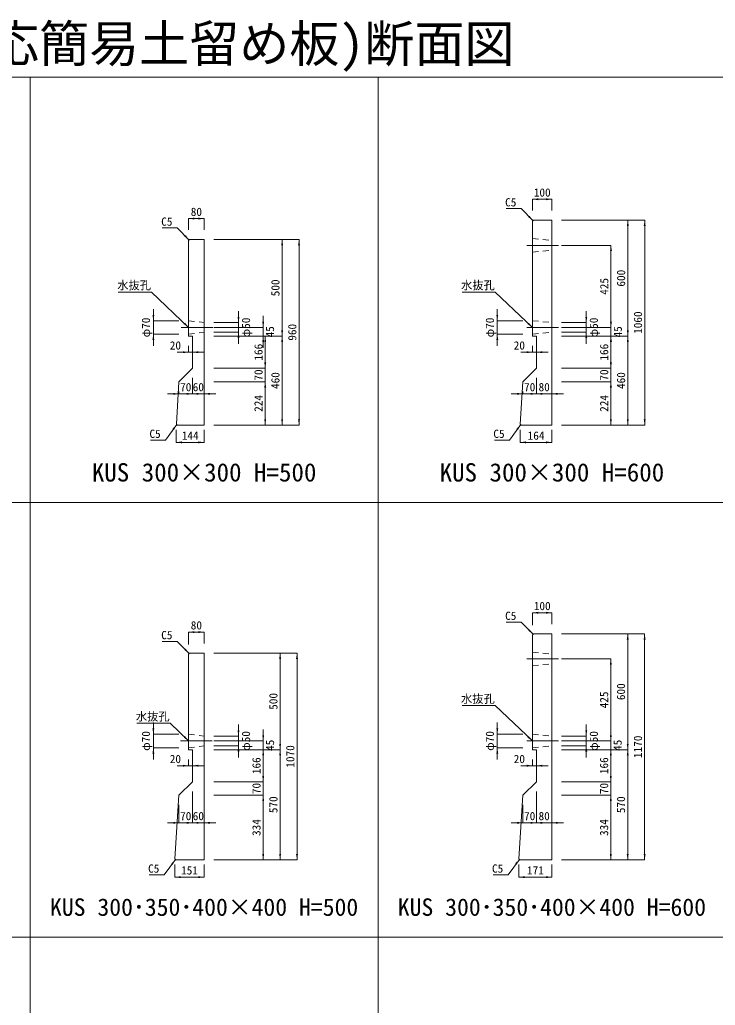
# Model space of a CAD drawing. Units: millimetres at full size, sheet at 1:40. Extents: x 86 to 35886, y -15691 to 10257.
# Drawn here: x 4832 to 8432, y 4197 to 9298 of the extents above; entities that cross this region are included whole.
import ezdxf
from ezdxf.enums import TextEntityAlignment as Align

# ---------------------------------------------------------------- set-up
doc = ezdxf.new("R2010")
doc.units = ezdxf.units.MM
doc.header["$LTSCALE"] = 40
doc.linetypes.add('USER1', pattern=[28.575, 19.05, -3.175, 3.175, -3.175])
doc.linetypes.add('USER2', pattern=[1.35, 0.75, -0.6])
for name, color, linetype, lineweight in [('0_2', 7, 'USER1', 5), ('パネックスKUS', 2, 'Continuous', 20), ('図枠', 5, 'Continuous', 13), ('寸法線', 7, 'Continuous', 13), ('引出線', 4, 'Continuous', 13)]:
    doc.layers.add(name, color=color, linetype=linetype, lineweight=lineweight)
doc.layers.add('文字', color=7, linetype='Continuous')
doc.styles.add('ＭＳ ゴシック', font='')
doc.styles.get('ＭＳ ゴシック').set_extended_font_data('MS Gothic')

# ---------------------------------------------------------------- blocks, each defined once
blk = doc.blocks.new('filled_arrow')
at = {"color": 0, "linetype": 'Continuous', "lineweight": -2}
blk.add_solid([(7.5, 1.25), (0, 0), (7.5, -1.25)], dxfattribs=at)

msp = doc.modelspace()

# ---------------------------------------------------------------- linework, layer by layer
at = {"layer": '0_2'}
for p, q in [((7456.31, 8130), (7620.02, 8130)), ((5667.27, 7705), (5830.99, 7705)), ((7456.31, 7705), (7620.02, 7705)), ((7455.92, 5990), (7619.64, 5990)), ((5664.37, 5565), (5828.09, 5565)), ((7455.92, 5565), (7619.64, 5565))]:
    msp.add_line(p, q, dxfattribs=at)
at = {"layer": 'パネックスKUS'}
for p, q in [((7491.23, 8260), (7486.23, 8255)), ((7486.23, 8255), (7486.23, 7660)), ((7586.23, 8260), (7491.23, 8260)), ((7586.23, 7200), (7586.23, 8260)), ((5711.23, 8160), (5706.23, 8155)), ((5706.23, 8155), (5706.23, 7660)), ((5786.23, 8160), (5711.23, 8160)), ((5786.23, 7200), (5786.23, 8160)), ((5706.23, 7660), (5726.23, 7660)), ((5726.23, 7660), (5726.23, 7494)), ((7486.23, 7660), (7506.23, 7660)), ((7506.23, 7660), (7506.23, 7494)), ((5726.23, 7494), (5656.23, 7424)), ((7506.23, 7494), (7436.23, 7424)), ((5656.23, 7424), (5642.54, 7204.99)), ((7436.23, 7424), (7422.54, 7204.99)), ((5647.23, 7200), (5642.54, 7204.99)), ((5647.23, 7200), (5786.23, 7200)), ((7427.23, 7200), (7422.54, 7204.99)), ((7427.23, 7200), (7586.23, 7200)), ((7491.23, 6120), (7486.23, 6115)), ((7486.23, 6115), (7486.23, 5520)), ((7586.23, 6120), (7491.23, 6120)), ((7586.23, 4950), (7586.23, 6120)), ((5711.23, 6020), (5706.23, 6015)), ((5786.23, 6020), (5711.23, 6020)), ((5786.23, 4950), (5786.23, 6020)), ((5706.23, 6015), (5706.23, 5520)), ((5706.23, 5520), (5726.23, 5520)), ((5726.23, 5520), (5726.23, 5354)), ((7486.23, 5520), (7506.23, 5520)), ((7506.23, 5520), (7506.23, 5354)), ((5726.23, 5354), (5656.23, 5284)), ((7506.23, 5354), (7436.23, 5284)), ((5656.23, 5284), (5635.55, 4954.99)), ((7436.23, 5284), (7415.55, 4954.99)), ((5640.23, 4950), (5635.55, 4954.99)), ((5640.23, 4950), (5786.23, 4950)), ((7420.23, 4950), (7415.55, 4954.99)), ((7420.23, 4950), (7586.23, 4950))]:
    msp.add_line(p, q, dxfattribs=at)
at = {"layer": 'パネックスKUS', "linetype": 'USER2', "lineweight": 5}
for p, q in [((7486.23, 8165), (7586.23, 8155)), ((7486.23, 8095), (7586.23, 8105)), ((5706.23, 7740), (5786.23, 7730)), ((7486.23, 7740), (7586.23, 7730)), ((5706.23, 7670), (5786.23, 7680)), ((7486.23, 7670), (7586.23, 7680)), ((7486.23, 6025), (7586.23, 6015)), ((7486.23, 5955), (7586.23, 5965)), ((5706.23, 5600), (5786.23, 5590)), ((7486.23, 5600), (7586.23, 5590)), ((5706.23, 5530), (5786.23, 5540)), ((7486.23, 5530), (7586.23, 5540))]:
    msp.add_line(p, q, dxfattribs=at)
at = {"layer": '図枠'}
for p, q in [((86.23, 9000), (15686.23, 9000)), ((4886.23, 9000), (4886.23, 150)), ((6686.23, 9000), (6686.23, 150)), ((86.23, 6800), (15686.23, 6800)), ((86.23, 4550), (15686.23, 4550))]:
    msp.add_line(p, q, dxfattribs=at)
at = {"layer": '寸法線'}
for p, q in [((7486.23, 8368.55), (7586.23, 8368.55)), ((7486.23, 8310), (7486.23, 8368.55)), ((7586.23, 8310), (7586.23, 8368.55)), ((5706.23, 8268.55), (5786.23, 8268.55)), ((5706.23, 8210), (5706.23, 8268.55)), ((5786.23, 8210), (5786.23, 8268.55)), ((7636.23, 8260), (8066.51, 8260)), ((7636.23, 8260), (7979.01, 8260)), ((7979.01, 7660), (7979.01, 8260)), ((8066.51, 7200), (8066.51, 8260)), ((5836.23, 8160), (6277.47, 8160)), ((5836.23, 8160), (6189.97, 8160)), ((6189.97, 7660), (6189.97, 8160)), ((6277.47, 7200), (6277.47, 8160)), ((7636.23, 8130), (7892.07, 8130)), ((7892.07, 7705), (7892.07, 8130)), ((5523.62, 7610), (5523.62, 7800)), ((5964.15, 7620), (5964.15, 7790)), ((6092.07, 7600), (6092.07, 7765)), ((7303.62, 7610), (7303.62, 7800)), ((7764.15, 7620), (7764.15, 7790)), ((7892.07, 7600), (7892.07, 7765)), ((5656.23, 7740), (5523.62, 7740)), ((5836.23, 7730), (5964.15, 7730)), ((5836.23, 7705), (6092.07, 7705)), ((7436.23, 7740), (7303.62, 7740)), ((7636.23, 7730), (7764.15, 7730)), ((7636.23, 7705), (7892.07, 7705)), ((7636.23, 7705), (7892.07, 7705)), ((5656.23, 7670), (5523.62, 7670)), ((5836.23, 7680), (5964.15, 7680)), ((5836.23, 7660), (6189.97, 7660)), ((5836.23, 7660), (6102.47, 7660)), ((5836.23, 7660), (6189.97, 7660)), ((5836.23, 7660), (6092.07, 7660)), ((6102.47, 7660), (6102.47, 7494)), ((6189.97, 7660), (6189.97, 7200)), ((7436.23, 7670), (7303.62, 7670)), ((7636.23, 7680), (7764.15, 7680)), ((7636.23, 7660), (7979.01, 7660)), ((7636.23, 7660), (7891.51, 7660)), ((7636.23, 7660), (7979.01, 7660)), ((7636.23, 7660), (7892.07, 7660)), ((7891.51, 7660), (7891.51, 7494)), ((7979.01, 7660), (7979.01, 7200)), ((5706.23, 7610), (5706.23, 7577)), ((5726.23, 7610), (5726.23, 7577)), ((7486.23, 7610), (7486.23, 7577)), ((7506.23, 7610), (7506.23, 7577)), ((5646.23, 7577), (5786.23, 7577)), ((6102.47, 7554), (6102.47, 7364)), ((7426.23, 7577), (7566.23, 7577)), ((7891.51, 7554), (7891.51, 7364)), ((5836.23, 7494), (6102.47, 7494)), ((5836.23, 7494), (6102.47, 7494)), ((7636.23, 7494), (7891.51, 7494)), ((7636.23, 7494), (7891.51, 7494)), ((5726.23, 7444), (5726.23, 7361.38)), ((5726.23, 7444), (5726.23, 7361.38)), ((5786.23, 7444), (5786.23, 7361.38)), ((5836.23, 7424), (6102.47, 7424)), ((5836.23, 7424), (6102.47, 7424)), ((6102.47, 7424), (6102.47, 7200)), ((7506.23, 7444), (7506.23, 7361.38)), ((7506.23, 7444), (7506.23, 7361.38)), ((7586.23, 7444), (7586.23, 7361.38)), ((7636.23, 7424), (7891.51, 7424)), ((7636.23, 7424), (7891.51, 7424)), ((7891.51, 7424), (7891.51, 7200)), ((5786.23, 7361.38), (5596.23, 7361.38)), ((5656.23, 7374), (5656.23, 7361.38)), ((5666.23, 7361.38), (5846.23, 7361.38)), ((7566.23, 7361.38), (7376.23, 7361.38)), ((7436.23, 7374), (7436.23, 7361.38)), ((7446.23, 7361.38), (7646.23, 7361.38)), ((5836.23, 7200), (6277.47, 7200)), ((5836.23, 7200), (6189.97, 7200)), ((5836.23, 7200), (6102.47, 7200)), ((7636.23, 7200), (8066.51, 7200)), ((7636.23, 7200), (7979.01, 7200)), ((7636.23, 7200), (7891.51, 7200)), ((5642.23, 7175), (5642.23, 7110.43)), ((5786.23, 7175), (5786.23, 7110.43)), ((7422.23, 7175), (7422.23, 7110.43)), ((7586.23, 7175), (7586.23, 7110.43)), ((5642.23, 7110.43), (5786.23, 7110.43)), ((7422.23, 7110.43), (7586.23, 7110.43)), ((7486.23, 6228.55), (7586.23, 6228.55)), ((7486.23, 6165), (7486.23, 6228.55)), ((7586.23, 6170), (7586.23, 6228.55)), ((5706.23, 6128.55), (5786.23, 6128.55)), ((5706.23, 6065), (5706.23, 6128.55)), ((5786.23, 6070), (5786.23, 6128.55)), ((7636.23, 6120), (8066.13, 6120)), ((7636.23, 6120), (7978.63, 6120)), ((7978.63, 5520), (7978.63, 6120)), ((8066.13, 4950), (8066.13, 6120)), ((5836.23, 6020), (6267.07, 6020)), ((5836.23, 6020), (6179.57, 6020)), ((6179.57, 5520), (6179.57, 6020)), ((6267.07, 4950), (6267.07, 6020)), ((7636.23, 5990), (7891.13, 5990)), ((7891.13, 5565), (7891.13, 5990)), ((5523.62, 5470), (5523.62, 5660)), ((5964.15, 5480), (5964.15, 5650)), ((6092.07, 5460), (6092.07, 5625)), ((7303.62, 5470), (7303.62, 5660)), ((7764.15, 5480), (7764.15, 5650)), ((7891.13, 5460), (7891.13, 5625)), ((5656.23, 5600), (5523.62, 5600)), ((5836.23, 5590), (5964.15, 5590)), ((5836.23, 5565), (6092.07, 5565)), ((7436.23, 5600), (7303.62, 5600)), ((7635.28, 5565), (7891.13, 5565)), ((7636.23, 5590), (7764.15, 5590)), ((7636.23, 5565), (7891.13, 5565)), ((5656.23, 5530), (5523.62, 5530)), ((5836.23, 5540), (5964.15, 5540)), ((5836.23, 5520), (6179.57, 5520)), ((5836.23, 5520), (6092.07, 5520)), ((5836.23, 5520), (6179.57, 5520)), ((5836.23, 5520), (6092.07, 5520)), ((6092.07, 5520), (6092.07, 5354)), ((6179.57, 5520), (6179.57, 4950)), ((7436.23, 5530), (7303.62, 5530)), ((7635.28, 5520), (7891.13, 5520)), ((7636.23, 5540), (7764.15, 5540)), ((7636.23, 5520), (7978.63, 5520)), ((7636.23, 5520), (7891.13, 5520)), ((7636.23, 5520), (7978.63, 5520)), ((7891.13, 5520), (7891.13, 5354)), ((7978.63, 5520), (7978.63, 4950)), ((5706.23, 5470), (5706.23, 5437)), ((5726.23, 5470), (5726.23, 5437)), ((7486.23, 5470), (7486.23, 5437)), ((7506.23, 5470), (7506.23, 5437)), ((5646.23, 5437), (5786.23, 5437)), ((6092.07, 5414), (6092.07, 5224)), ((7426.23, 5437), (7566.23, 5437)), ((7891.13, 5414), (7891.13, 5224)), ((5836.23, 5354), (6092.07, 5354)), ((5836.23, 5354), (6092.07, 5354)), ((7636.23, 5354), (7891.13, 5354)), ((7636.23, 5354), (7891.13, 5354)), ((5726.23, 5304), (5726.23, 5141.41)), ((5726.23, 5304), (5726.23, 5141.41)), ((5786.23, 5304), (5786.23, 5141.41)), ((5836.23, 5284), (6092.07, 5284)), ((5836.23, 5284), (6092.07, 5284)), ((6092.07, 5284), (6092.07, 4950)), ((7506.23, 5304), (7506.23, 5141.41)), ((7506.23, 5304), (7506.23, 5141.41)), ((7586.23, 5304), (7586.23, 5141.41)), ((7636.23, 5284), (7891.13, 5284)), ((7636.23, 5284), (7891.13, 5284)), ((7891.13, 5284), (7891.13, 4950)), ((5656.23, 5234), (5656.23, 5141.41)), ((7436.23, 5234), (7436.23, 5141.41)), ((5786.23, 5141.41), (5596.23, 5141.41)), ((5666.23, 5141.41), (5846.23, 5141.41)), ((7566.23, 5141.41), (7376.23, 5141.41)), ((7446.23, 5141.41), (7646.23, 5141.41)), ((5836.23, 4950), (6267.07, 4950)), ((5836.23, 4950), (6179.57, 4950)), ((5836.23, 4950), (6092.07, 4950)), ((7636.23, 4950), (8066.13, 4950)), ((7636.23, 4950), (7978.63, 4950)), ((7636.23, 4950), (7891.13, 4950)), ((5635.23, 4925), (5635.23, 4860.43)), ((5786.23, 4925), (5786.23, 4860.43)), ((7415.23, 4925), (7415.23, 4860.43)), ((7586.23, 4925), (7586.23, 4860.43)), ((5635.23, 4860.43), (5786.23, 4860.43)), ((7415.23, 4860.43), (7586.23, 4860.43))]:
    msp.add_line(p, q, dxfattribs=at)
at = {"layer": '引出線'}
for points in [[(7488.73, 8257.5), (7427.24, 8320.21), (7349.47, 8320.21)], [(5708.73, 8157.5), (5647.24, 8220.21), (5569.47, 8220.21)], [(5706.23, 7705), (5513.77, 7888.45), (5342.03, 7888.45)], [(7485.67, 7705), (7293.21, 7888.45), (7121.46, 7888.45)], [(5644.89, 7202.5), (5586.46, 7122.23), (5508.69, 7122.23)], [(7424.89, 7202.5), (7366.46, 7122.23), (7288.69, 7122.23)], [(7488.73, 6117.5), (7427.24, 6180.21), (7349.47, 6180.21)], [(5708.73, 6017.5), (5647.24, 6080.21), (5569.47, 6080.21)], [(7485.28, 5565), (7292.82, 5748.45), (7121.08, 5748.45)], [(5706.23, 5565), (5610, 5656.72), (5438.26, 5656.72)], [(5637.89, 4952.5), (5579.46, 4872.23), (5501.69, 4872.23)], [(7417.89, 4952.5), (7359.46, 4872.23), (7281.69, 4872.23)]]:
    msp.add_lwpolyline(points, dxfattribs=at)

# ---------------------------------------------------------------- block references
at = {"layer": '寸法線', "xscale": 4, "yscale": 4}
for p in [(7486.23, 8368.55), (5706.23, 8268.55), (5726.23, 7577), (7506.23, 7577), (5726.23, 7361.38), (5786.23, 7361.38), (7506.23, 7361.38), (7586.23, 7361.38), (5642.23, 7110.43), (7422.23, 7110.43), (7486.23, 6228.55), (5706.23, 6128.55), (5726.23, 5437), (7506.23, 5437), (5726.23, 5141.41), (5786.23, 5141.41), (7506.23, 5141.41), (7586.23, 5141.41), (5635.23, 4860.43), (7415.23, 4860.43)]:
    msp.add_blockref('filled_arrow', p, dxfattribs=at)
for p, rotation in [((7586.23, 8368.55), 180), ((5786.23, 8268.55), 180), ((7979.01, 8260), 270), ((8066.51, 8260), 270), ((6189.97, 8160), 270), ((6277.47, 8160), 270), ((7892.07, 8130), 270), ((5523.62, 7740), 90), ((5964.15, 7730), 90), ((7303.62, 7740), 90), ((7764.15, 7730), 90), ((6092.07, 7705), 90), ((7892.07, 7705), 90), ((7892.07, 7705), 90), ((5523.62, 7670), 270), ((5964.15, 7680), 270), ((6092.07, 7660), 270), ((6102.47, 7660), 270), ((6189.97, 7660), 90), ((6189.97, 7660), 270), ((7303.62, 7670), 270), ((7764.15, 7680), 270), ((7891.51, 7660), 270), ((7892.07, 7660), 270), ((7979.01, 7660), 90), ((7979.01, 7660), 270), ((5706.23, 7577), 180), ((7486.23, 7577), 180), ((6102.47, 7494), 90), ((6102.47, 7494), 90), ((7891.51, 7494), 90), ((7891.51, 7494), 90), ((6102.47, 7424), 270), ((6102.47, 7424), 270), ((7891.51, 7424), 270), ((7891.51, 7424), 270), ((5656.23, 7361.38), 180), ((5726.23, 7361.38), 180), ((7436.23, 7361.38), 180), ((7506.23, 7361.38), 180), ((6102.47, 7200), 90), ((6189.97, 7200), 90), ((6277.47, 7200), 90), ((7891.51, 7200), 90), ((7979.01, 7200), 90), ((8066.51, 7200), 90), ((5786.23, 7110.43), 180), ((7586.23, 7110.43), 180), ((7586.23, 6228.55), 180), ((5786.23, 6128.55), 180), ((7978.63, 6120), 270), ((8066.13, 6120), 270), ((6179.57, 6020), 270), ((6267.07, 6020), 270), ((7891.13, 5990), 270), ((5523.62, 5600), 90), ((5964.15, 5590), 90), ((7303.62, 5600), 90), ((7764.15, 5590), 90), ((6092.07, 5565), 90), ((7891.13, 5565), 90), ((7891.13, 5565), 90), ((5523.62, 5530), 270), ((5964.15, 5540), 270), ((6092.07, 5520), 270), ((6092.07, 5520), 270), ((6179.57, 5520), 90), ((6179.57, 5520), 270), ((7303.62, 5530), 270), ((7764.15, 5540), 270), ((7891.13, 5520), 270), ((7891.13, 5520), 270), ((7978.63, 5520), 90), ((7978.63, 5520), 270), ((5706.23, 5437), 180), ((7486.23, 5437), 180), ((6092.07, 5354), 90), ((6092.07, 5354), 90), ((7891.13, 5354), 90), ((7891.13, 5354), 90), ((6092.07, 5284), 270), ((6092.07, 5284), 270), ((7891.13, 5284), 270), ((7891.13, 5284), 270), ((5656.23, 5141.41), 180), ((5726.23, 5141.41), 180), ((7436.23, 5141.41), 180), ((7506.23, 5141.41), 180), ((6092.07, 4950), 90), ((6179.57, 4950), 90), ((6267.07, 4950), 90), ((7891.13, 4950), 90), ((7978.63, 4950), 90), ((8066.13, 4950), 90), ((5786.23, 4860.43), 180), ((7586.23, 4860.43), 180)]:
    msp.add_blockref('filled_arrow', p, dxfattribs=dict(at, rotation=rotation))
at = {"layer": '引出線', "xscale": 4, "yscale": 4}
for p, rotation in [((7488.73, 8257.5), 134.4), ((5708.73, 8157.5), 134.4), ((5706.23, 7705), 136.4), ((7485.67, 7705), 136.4), ((5644.89, 7202.5), 233.9), ((7424.89, 7202.5), 233.9), ((7488.73, 6117.5), 134.4), ((5708.73, 6017.5), 134.4), ((5706.23, 5565), 136.4), ((7485.28, 5565), 136.4), ((5637.89, 4952.5), 233.9), ((7417.89, 4952.5), 233.9)]:
    msp.add_blockref('filled_arrow', p, dxfattribs=dict(at, rotation=rotation))

# ---------------------------------------------------------------- texts
at = {"layer": '寸法線', "style": 'ＭＳ ゴシック'}
for s, p in [('100', (7536.23, 8403.55)), ('80', (5746.23, 8303.55)), ('20', (5637.64, 7612)), ('20', (7417.64, 7612)), ('70', (5691.23, 7396.38)), ('60', (5756.23, 7396.38)), ('70', (7471.23, 7396.38)), ('80', (7546.23, 7396.38)), ('144', (5714.23, 7145.43)), ('164', (7504.23, 7145.43)), ('100', (7536.23, 6263.55)), ('80', (5746.23, 6163.55)), ('20', (5637.64, 5472)), ('20', (7417.64, 5472)), ('70', (5691.23, 5176.41)), ('60', (5756.23, 5176.41)), ('70', (7471.23, 5176.41)), ('80', (7546.23, 5176.41)), ('151', (5710.73, 4895.43)), ('171', (7500.73, 4895.43))]:
    msp.add_text(s, height=42.72, dxfattribs=at).set_placement(p, align=Align.MIDDLE_CENTER)
for s, p in [('425', (7857.07, 7917.5)), ('600', (7944.01, 7960)), ('500', (6154.97, 7910)), ('φ70', (5484.96, 7705)), ('φ50', (6002.81, 7705)), ('φ70', (7264.96, 7705)), ('φ50', (7802.81, 7705)), ('1060', (8031.51, 7730)), ('45', (6127.07, 7682.5)), ('960', (6242.47, 7680)), ('45', (7927.07, 7682.5)), ('166', (6067.47, 7577)), ('166', (7856.51, 7577)), ('70', (6067.47, 7459)), ('460', (6154.97, 7430)), ('70', (7856.51, 7459)), ('460', (7944.01, 7430)), ('224', (6067.47, 7312)), ('224', (7856.51, 7312)), ('425', (7856.13, 5777.5)), ('600', (7943.63, 5820)), ('500', (6144.57, 5770)), ('φ70', (5484.96, 5565)), ('φ50', (6002.81, 5565)), ('φ70', (7264.96, 5565)), ('φ50', (7802.81, 5565)), ('45', (6127.07, 5542.5)), ('45', (7926.13, 5542.5)), ('1170', (8031.13, 5535)), ('1070', (6232.07, 5485)), ('166', (6057.07, 5437)), ('166', (7856.13, 5437)), ('70', (6057.07, 5319)), ('70', (7856.13, 5319)), ('570', (6144.57, 5235)), ('570', (7943.63, 5235)), ('334', (6057.07, 5117)), ('334', (7856.13, 5117))]:
    msp.add_text(s, height=42.72, rotation=90, dxfattribs=at).set_placement(p, align=Align.MIDDLE_CENTER)
at = {"layer": '引出線', "style": 'ＭＳ ゴシック'}
for s, p in [('C5', (7402.24, 8374.21)), ('C5', (5622.24, 8274.21)), ('水抜孔', (5511.52, 7944.73)), ('水抜孔', (7290.96, 7944.73)), ('C5', (5561.46, 7176.23)), ('C5', (7341.46, 7176.23)), ('C5', (7402.24, 6234.21)), ('C5', (5622.24, 6134.21)), ('水抜孔', (7290.57, 5804.73)), ('水抜孔', (5607.75, 5713.01)), ('C5', (5554.46, 4926.23)), ('C5', (7334.46, 4926.23))]:
    msp.add_text(s, height=42.72, dxfattribs=at).set_placement(p, align=Align.TOP_RIGHT)
at = {"layer": '文字', "style": 'ＭＳ ゴシック'}
msp.add_text('パネックス[KUS](歩道用)(長尺U字溝対応簡易土留め板)断面図', height=189.9, dxfattribs=at).set_placement((143.15, 9021.85), align=Align.BOTTOM_LEFT)
for s, height, p in [('KUS 300×300 H=500', 94.94, (5786.23, 6955.22)), ('KUS 300×300 H=600', 94.94, (7586.23, 6955.22)), ('KUS 300･350･400×400 H=500', 90.19, (5786.23, 4705.22)), ('KUS 300･350･400×400 H=600', 90.19, (7586.23, 4705.22))]:
    msp.add_text(s, height=height, dxfattribs=at).set_placement(p, align=Align.MIDDLE_CENTER)

doc.saveas('drawing.dxf')
